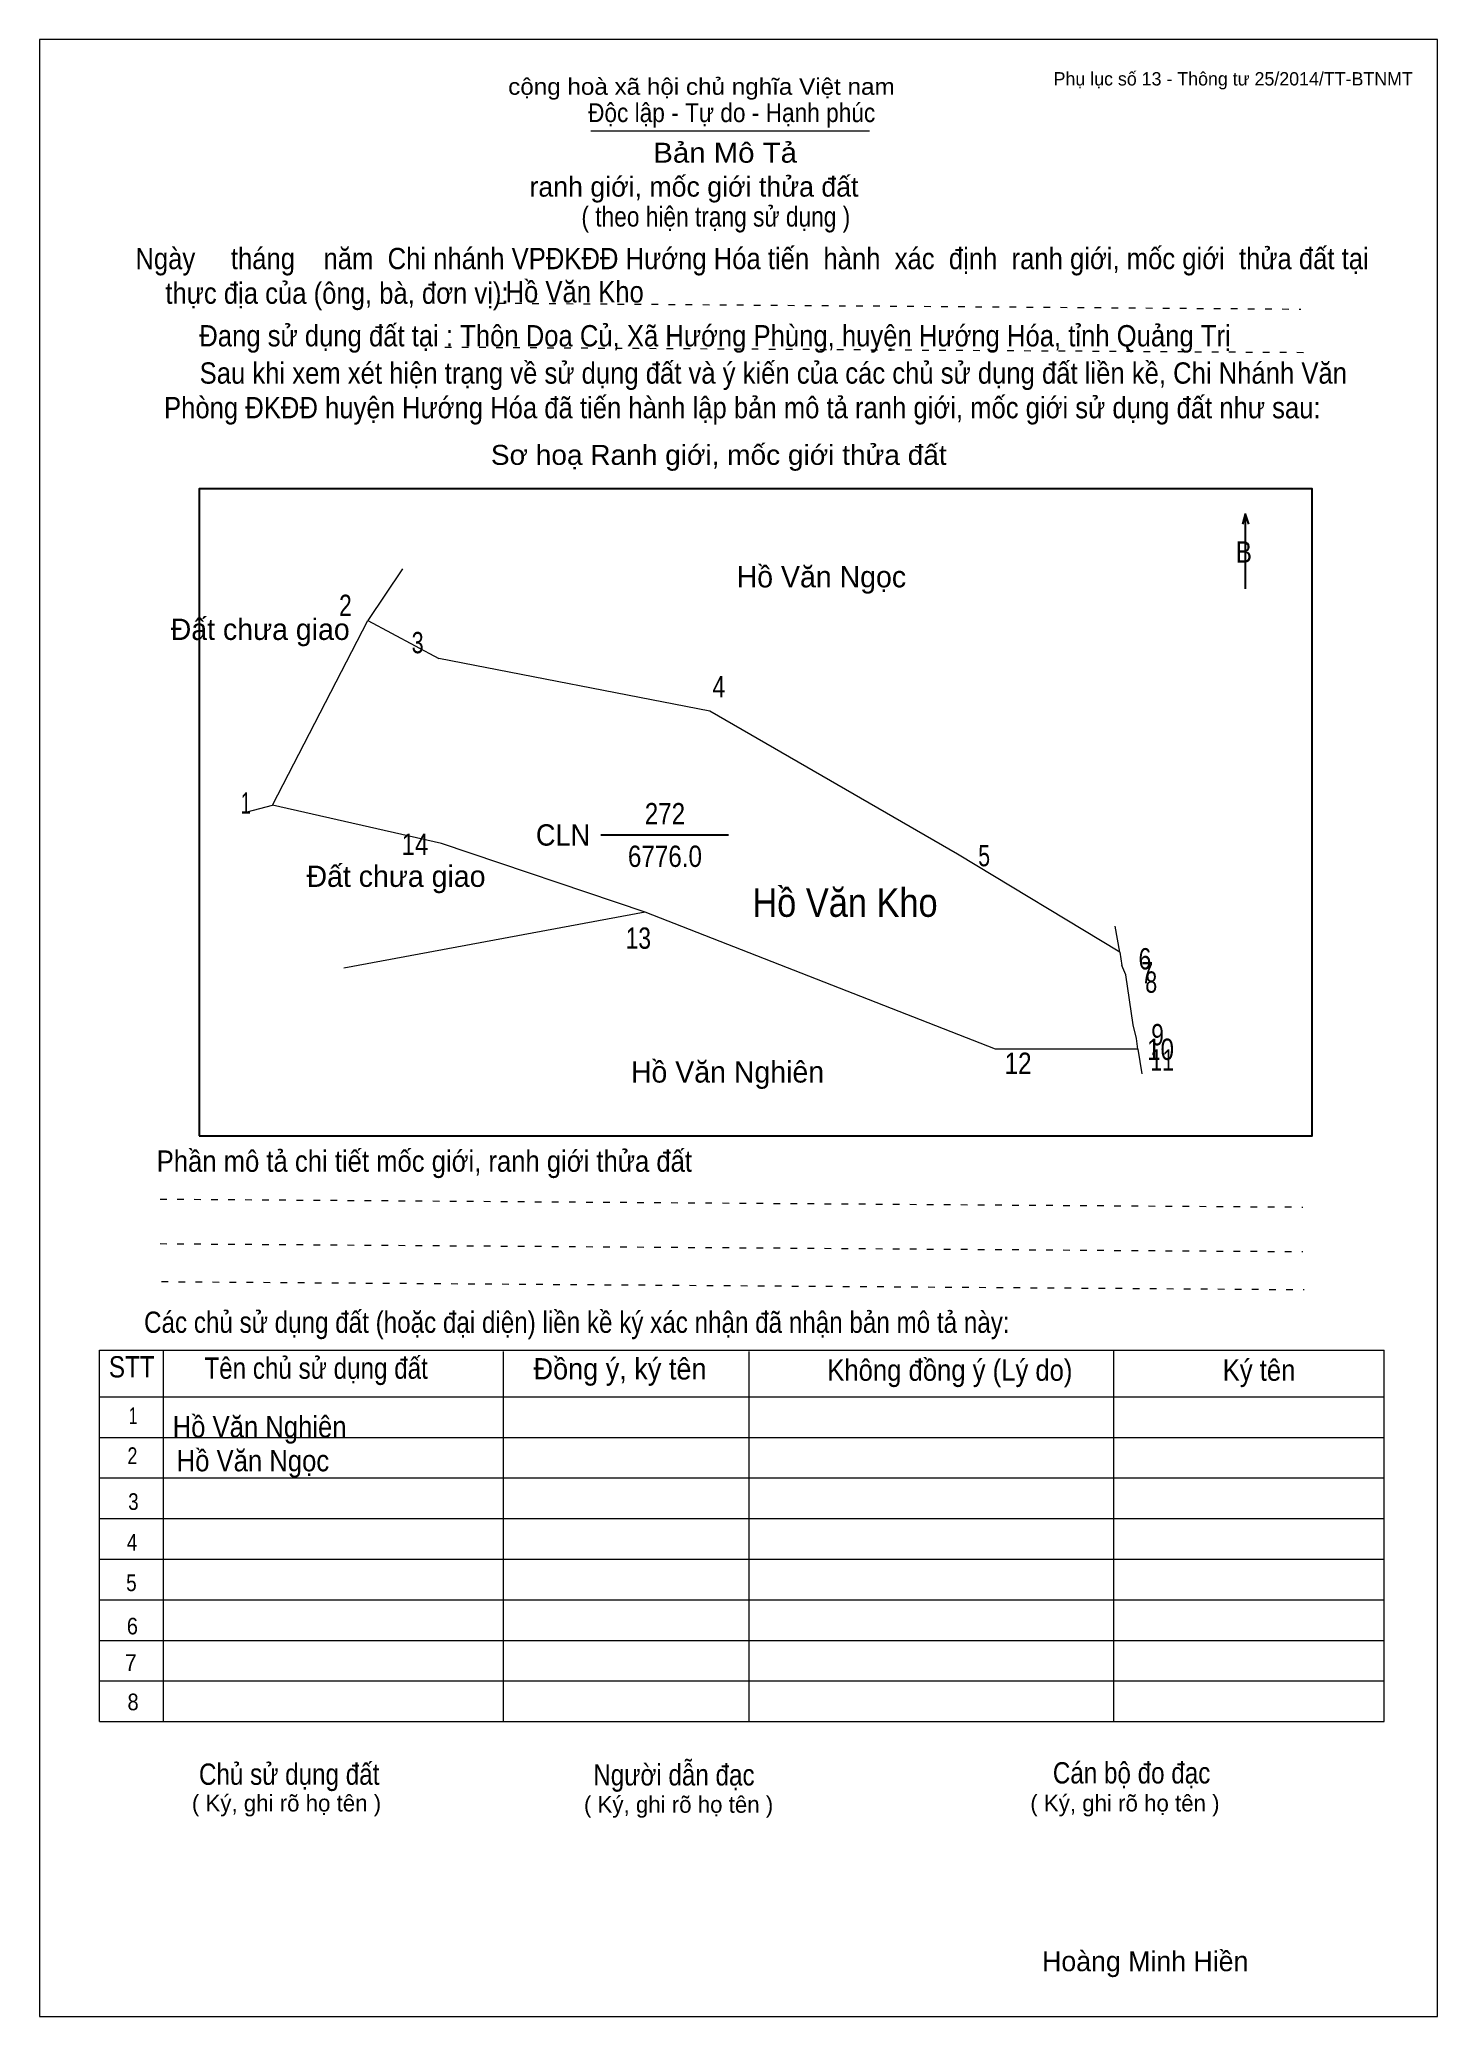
# Model space of a CAD drawing. Header units: centimetres. Extents: x 0 to 21, y 0 to 29.7.
import ezdxf
from ezdxf.enums import TextEntityAlignment as Align

# ---------------------------------------------------------------- set-up
doc = ezdxf.new("R2010")
doc.units = ezdxf.units.CM
doc.header["$LTSCALE"] = 0.13
doc.linetypes.add('DOTTED', pattern=[1.5, 0.3, -1.2])
for name, color, linetype, lineweight in [('1', 7, 'Continuous', 13), ('33', 7, 'Continuous', 25), ('6', 7, 'Continuous', 13), ('62', 7, 'Continuous', 13)]:
    doc.layers.add(name, color=color, linetype=linetype, lineweight=lineweight)
for name, color, linetype in [('2', 7, 'Continuous'), ('32', 7, 'Continuous'), ('34', 7, 'Continuous'), ('63', 7, 'Continuous')]:
    doc.layers.add(name, color=color, linetype=linetype)

msp = doc.modelspace()

# ---------------------------------------------------------------- linework, layer by layer
at = {"layer": '1'}
msp.add_lwpolyline([(21, 0), (21, 29.7), (0, 29.7), (0, 0)], close=True, dxfattribs=at)
at = {"layer": '33'}
msp.add_line((8.43, 17.75), (10.35, 17.75), dxfattribs=at)
at = {"layer": '6'}
for p, q in [((5.45, 21.75), (4.93, 20.97)), ((3.5, 18.2), (4.93, 20.97)), ((4.93, 20.97), (6, 20.4)), ((3.12, 18.1), (3.5, 18.2)), ((9.1, 16.59), (4.57, 15.75)), ((16.23, 15.99), (16.16, 16.38)), ((16.23, 15.99), (16.26, 15.79)), ((16.5, 14.53), (16.56, 14.16))]:
    msp.add_line(p, q, dxfattribs=at)
for points in [[(16.23, 15.99), (13.79, 17.46), (10.07, 19.61), (6, 20.4)], [(16.5, 14.53), (14.36, 14.53), (9.1, 16.59), (6.04, 17.62), (3.5, 18.2)], [(16.5, 14.53), (16.48, 14.69), (16.43, 14.9), (16.32, 15.65), (16.26, 15.79)]]:
    msp.add_lwpolyline(points, dxfattribs=at)
at = {"layer": '62'}
for p, q in [((8.28, 28.33), (12.47, 28.33)), ((0.9, 10.01), (20.2, 10.01)), ((0.9, 4.43), (0.9, 10.01)), ((1.86, 4.43), (1.86, 10.01)), ((6.97, 4.43), (6.97, 9.99)), ((10.66, 4.43), (10.66, 9.99)), ((16.14, 4.43), (16.14, 10.01)), ((20.2, 4.43), (20.2, 10.01)), ((0.9, 9.31), (20.2, 9.31)), ((0.9, 8.7), (20.2, 8.7)), ((0.9, 8.09), (20.2, 8.09)), ((0.9, 7.48), (20.2, 7.48)), ((0.9, 6.87), (20.2, 6.87)), ((0.9, 6.26), (20.2, 6.26)), ((0.9, 5.65), (20.2, 5.65)), ((0.9, 5.04), (20.2, 5.04)), ((0.9, 4.43), (20.2, 4.43))]:
    msp.add_line(p, q, dxfattribs=at)
at = {"layer": '62', "linetype": 'DOTTED'}
for p, q in [((6.89, 25.74), (18.95, 25.65)), ((6.09, 25.08), (19.04, 25)), ((1.81, 12.28), (18.98, 12.16)), ((1.81, 11.61), (18.98, 11.49)), ((1.83, 11.04), (19, 10.92))]:
    msp.add_line(p, q, dxfattribs=at)
at = {"layer": '62', "lineweight": 25}
for p, q in [((18.11, 22.58), (18.11, 21.45)), ((18.11, 22.57), (18.07, 22.42)), ((18.11, 22.57), (18.16, 22.42))]:
    msp.add_line(p, q, dxfattribs=at)
msp.add_lwpolyline([(2.4, 13.23), (19.12, 13.23), (19.12, 22.95), (2.4, 22.95)], close=True, dxfattribs=at)

# ---------------------------------------------------------------- texts
at = {"layer": '2', "width": 0.9}
msp.add_text('Hồ Văn Kho', height=0.4289, dxfattribs=at).set_placement((12.1, 16.52), align=Align.CENTER)
at = {"layer": '32'}
for s, width, p in [('2', 0.8, (4.595, 21.04)), ('3', 0.75, (5.68, 20.48)), ('4', 0.8, (10.205, 19.82)), ('1', 0.65, (3.1, 18.07)), ('14', 0.85, (5.64, 17.45)), ('5', 0.75, (14.19, 17.28)), ('13', 0.8, (8.995, 16.04)), ('6', 0.8, (16.605, 15.73)), ('7', 0.75, (16.64, 15.52)), ('8', 0.75, (16.7, 15.38)), ('9', 0.8, (16.795, 14.59)), ('10', 0.85, (16.84, 14.37)), ('12', 0.85, (14.7, 14.16)), ('11', 0.75, (16.865, 14.21))]:
    msp.add_text(s, height=0.32, dxfattribs=dict(at, width=width)).set_placement(p, align=Align.CENTER)
at = {"layer": '33'}
for s, p in [('Hồ Văn Ngọc', (11.745, 21.47)), ('Hồ Văn Ngọc', (11.745, 21.47)), ('Đất chưa giao', (3.315, 20.68)), ('Đất chưa giao', (5.355, 16.97)), ('Đất chưa giao', (5.355, 16.97)), ('Hồ Văn Nghiên', (10.335, 14.03)), ('Hồ Văn Nghiên', (10.335, 14.03))]:
    msp.add_text(s, height=0.32, dxfattribs=at).set_placement(p, align=Align.CENTER)
at = {"layer": '33', "width": 0.85}
for s, p in [('272', (9.395, 17.91)), ('6776.0', (9.395, 17.27))]:
    msp.add_text(s, height=0.32, dxfattribs=at).set_placement(p, align=Align.CENTER)
at = {"layer": '33', "width": 0.95}
msp.add_text('CLN', height=0.32, dxfattribs=at).set_placement((8.27, 17.59), align=Align.RIGHT)
at = {"layer": '34', "width": 0.9}
for s, p in [('Hồ Văn Kho', (7, 25.75)), ('Hồ Văn Nghiên', (2, 8.7)), ('Hồ Văn Ngọc', (2.06, 8.19))]:
    msp.add_text(s, height=0.32, dxfattribs=at).set_placement(p)
at = {"layer": '62'}
for s, height, width, p in [('cộng hoà xã hội chủ nghĩa Việt nam', 0.2474, 1.1, (7.04, 28.87)), ('Độc lập - Tự do - Hạnh phúc', 0.2828, 0.9, (8.24, 28.46)), ('Bản Mô Tả', 0.3, 1.1, (9.22, 27.85)), ('( theo hiện trạng sử dụng )', 0.3, 0.85, (8.14, 26.89)), ('Ngày     tháng    năm  Chi nhánh VPĐKĐĐ Hướng Hóa tiến  hành  xác  định  ranh giới, mốc giới  thửa đất tại ', 0.32, 0.9, (1.44, 26.25)), ('thực địa của (ông, bà, đơn vị): ', 0.32, 0.9, (1.89, 25.73)), ('Đang sử dụng đất tại : Thôn Doa Củ, Xã Hướng Phùng, huyện Hướng Hóa, tỉnh Quảng Trị', 0.32, 0.9, (2.4, 25.09)), ('     Sau khi xem xét hiện trạng về sử dụng đất và ý kiến của các chủ sử dụng đất liền kề, Chi Nhánh Văn ', 0.32, 0.9, (1.87, 24.53)), ('Phòng ĐKĐĐ huyện Hướng Hóa đã tiến hành lập bản mô tả ranh giới, mốc giới sử dụng đất như sau:', 0.32, 0.9, (1.87, 24.01)), ('Sơ hoạ Ranh giới, mốc giới thửa đất', 0.3, 1.05, (6.78, 23.31)), ('B', 0.32, 0.85, (17.97, 21.84)), ('Phần mô tả chi tiết mốc giới, ranh giới thửa đất ', 0.32, 0.9, (1.76, 12.69)), ('Các chủ sử dụng đất (hoặc đại diện) liền kề ký xác nhận đã nhận bản mô tả này:', 0.32, 0.85, (1.57, 10.27))]:
    msp.add_text(s, height=height, dxfattribs=dict(at, width=width)).set_placement(p)
msp.add_text('ranh giới, mốc giới thửa đất', height=0.3, dxfattribs=at).set_placement((7.36, 27.34))
for s, height, width, p in [('STT', 0.32, 0.85, (1.385, 9.6)), ('Tên chủ sử dụng đất', 0.32, 0.85, (4.155, 9.58)), ('Đồng ý, ký tên', 0.32, 0.95, (8.72, 9.57)), ('Không đồng ý (Lý do)', 0.32, 0.9, (13.675, 9.55)), ('Ký tên', 0.32, 0.9, (18.32, 9.55)), ('1', 0.25, 0.7, (1.405, 8.9)), ('2', 0.25, 0.8, (1.395, 8.3)), ('3', 0.25, 0.85, (1.41, 7.61)), ('4', 0.25, 0.85, (1.39, 7)), ('5', 0.25, 0.85, (1.38, 6.39)), ('6', 0.25, 0.9, (1.395, 5.74)), ('7', 0.25, 0.95, (1.37, 5.19)), ('8', 0.25, 0.9, (1.405, 4.6)), ('Người dẫn đạc', 0.32, 0.85, (9.53, 3.47)), ('Chủ sử dụng đất', 0.32, 0.85, (3.75, 3.48)), ('Cán bộ đo đạc', 0.32, 0.85, (16.405, 3.5))]:
    msp.add_text(s, height=height, dxfattribs=dict(at, width=width)).set_placement(p, align=Align.CENTER)
for p in [(3.71, 3.08), (9.6, 3.06), (16.305, 3.08)]:
    msp.add_text('( Ký, ghi rõ họ tên )', height=0.25, dxfattribs=at).set_placement(p, align=Align.CENTER)
at = {"layer": '63'}
msp.add_text('Phụ lục số 13 - Thông tư 25/2014/TT-BTNMT', height=0.2, dxfattribs=at).set_placement((20.63, 29.01), align=Align.RIGHT)
msp.add_text('Hoàng Minh Hiền', height=0.3, dxfattribs=at).set_placement((16.61, 0.68), align=Align.CENTER)

doc.saveas('drawing.dxf')
